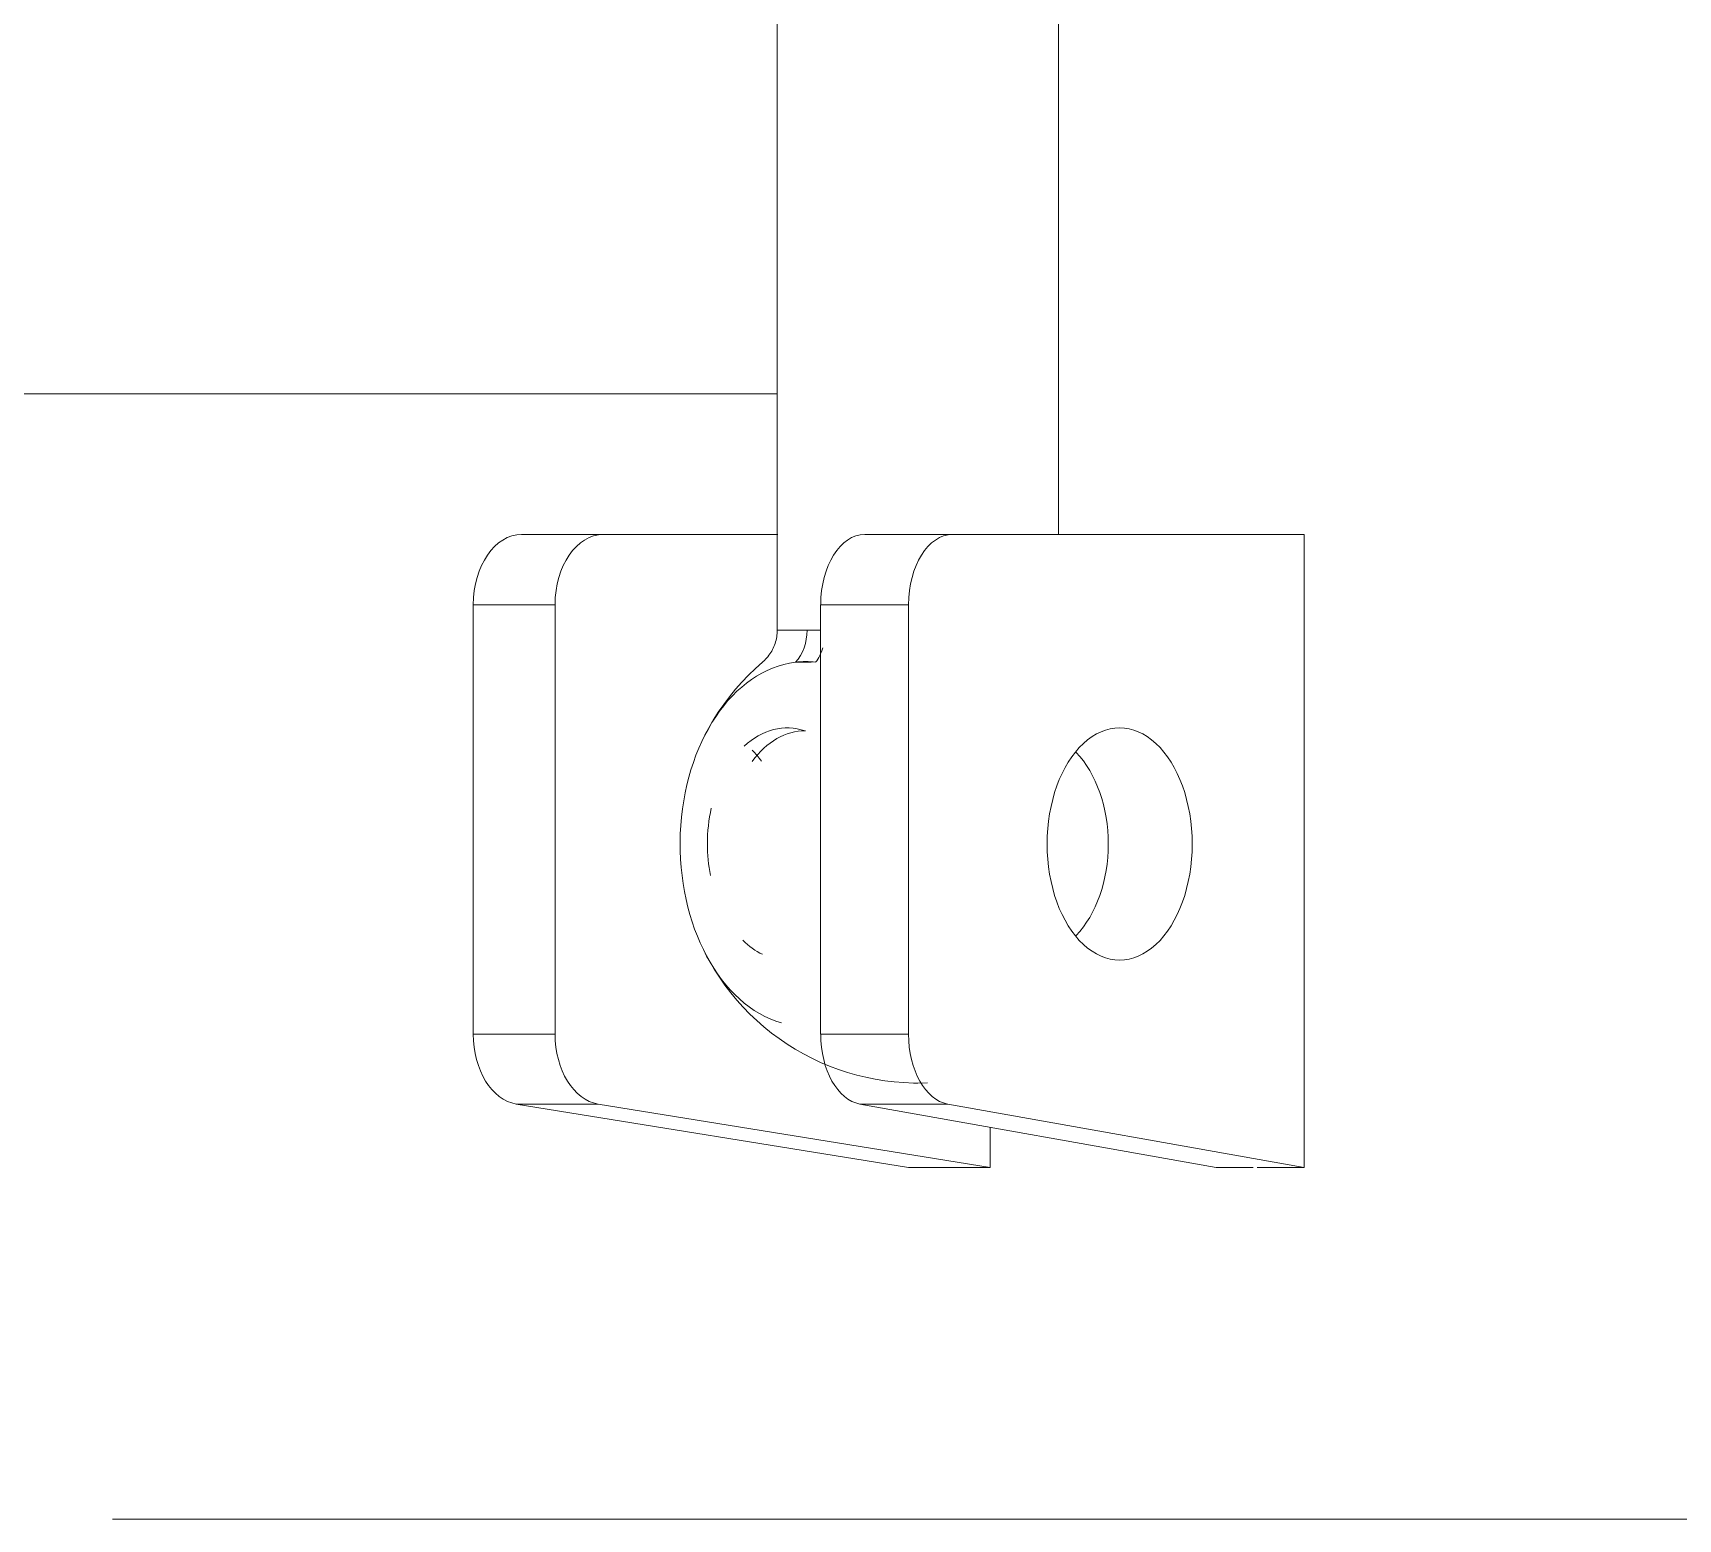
# Model space of a CAD drawing. Extents: x -181672 to 290600, y -29000 to 395522.
# Drawn here: x -95724 to -95607.1, y 36265.1 to 36370.8 of the extents above; entities that cross this region are included whole.
import ezdxf

# ---------------------------------------------------------------- set-up
doc = ezdxf.new("R2010")
doc.units = 0
doc.header["$LTSCALE"] = 10
doc.layers.add('XFM7P20PCW$0$M-EQPM-2', color=252, linetype='Continuous', lineweight=9)
doc.layers.add('XFM7P20PCW$0$M-EQPM-3', color=252, linetype='Continuous', lineweight=9)

# ---------------------------------------------------------------- blocks, each defined once
blk = doc.blocks.new('XFM7P20PCW$0$A$C33a3deab')
at = {"layer": 'XFM7P20PCW$0$M-EQPM-2'}
for p, q in [((796.18, 1472.92), (870.13, 1472.92)), ((870.13, 1472.92), (796.18, 1472.92)), ((796.18, 1472.92), (870.13, 1472.92)), ((870.13, 1472.92), (796.18, 1472.92)), ((758.72, 1417.92), (758.72, 1462.92)), ((758.72, 1462.92), (762.06, 1462.92)), ((758.72, 1462.92), (783.71, 1462.92)), ((762.35, 1462.92), (764.96, 1462.92)), ((789.95, 1462.92), (764.96, 1462.92)), ((789.95, 1462.92), (783.71, 1462.92)), ((783.71, 1462.92), (789.95, 1462.92)), ((796.13, 1462.92), (808.52, 1462.92)), ((814.33, 1462.92), (796.13, 1462.92)), ((814.33, 1462.92), (808.52, 1462.92)), ((808.52, 1462.92), (814.33, 1462.92)), ((793.08, 1457.92), (786.83, 1457.92)), ((786.83, 1457.92), (786.83, 1427.4)), ((793.08, 1427.4), (793.08, 1457.92)), ((817.77, 1457.92), (811.96, 1457.92)), ((811.96, 1457.92), (811.96, 1427.4)), ((817.77, 1427.4), (817.77, 1457.92)), ((786.83, 1427.4), (793.08, 1427.4)), ((811.96, 1427.4), (817.77, 1427.4)), ((784.05, 1422.43), (758.72, 1417.92)), ((764.96, 1417.92), (790.3, 1422.43)), ((808.9, 1422.43), (781.03, 1417.92)), ((790.3, 1422.43), (784.05, 1422.43)), ((786.84, 1417.92), (814.71, 1422.43)), ((814.71, 1422.43), (808.9, 1422.43)), ((781.03, 1417.92), (781.03, 1420.78)), ((762.06, 1417.92), (758.72, 1417.92)), ((764.96, 1417.92), (762.35, 1417.92)), ((786.84, 1417.92), (781.03, 1417.92)), ((843.4, 1392.92), (490, 1392.92)), ((490, 1392.92), (818.58, 1392.92)), ((818.58, 1392.92), (490, 1392.92)), ((558.32, 1392.92), (842.58, 1392.92))]:
    blk.add_line(p, q, dxfattribs=at)
at = {"layer": 'XFM7P20PCW$0$M-EQPM-2', "extrusion": (0, 0, -1)}
for centre, major_axis, ratio, start_param, end_param in [((783.71, 1457.92), (0, 5), 0.624756, 0, 1.570796), ((789.95, 1457.92), (0, 5), 0.624756, 0, 1.570796), ((808.52, 1457.92), (0, 5), 0.687269, 0, 1.570796), ((814.33, 1457.92), (0, 5), 0.687269, 0, 1.570796), ((771.83, 1440.92), (0, 8.25), 0.624756, 4.712389, 7.853982), ((795.46, 1440.92), (0, 8.25), 0.687269, 6.056456, 6.853884), ((801.27, 1440.92), (0, 8.25), 0.687269, 5.505004, 5.654867), ((795.46, 1440.92), (0, 8.25), 0.687269, 1.256637, 1.570796), ((771.83, 1440.92), (0, 8.25), 0.624756, 1.570796, 4.712389), ((795.46, 1440.92), (0, 8.25), 0.687269, 1.570796, 1.844723), ((795.46, 1440.92), (0, 8.25), 0.687269, 2.550612, 2.827433), ((783.71, 1427.4), (0, 5), 0.624756, 1.570796, 3.030935), ((789.95, 1427.4), (0, 5), 0.624756, 1.570796, 3.030935), ((808.52, 1427.4), (0, 5), 0.687269, 1.570796, 3.030935), ((814.33, 1427.4), (0, 5), 0.687269, 1.570796, 3.030935)]:
    blk.add_ellipse(centre, major_axis=major_axis, ratio=ratio, start_param=start_param, end_param=end_param, dxfattribs=at)
at = {"layer": 'XFM7P20PCW$0$M-EQPM-3'}
for p, q in [((796.17, 1456.12), (796.17, 1546.92)), ((776.17, 1505.03), (776.17, 1462.92)), ((793.08, 1456.12), (796.17, 1456.12)), ((795.31, 1456.12), (794.05, 1456.12)), ((794.88, 1453.84), (793.76, 1453.84)), ((786.17, 1423.92), (785.49, 1423.94))]:
    blk.add_line(p, q, dxfattribs=at)
at = {"layer": 'XFM7P20PCW$0$M-EQPM-3', "flags": 128}
for points in [[(796.17, 1456.12), (796.17, 1456), (796.17, 1455.88), (796.19, 1455.76), (796.2, 1455.64), (796.23, 1455.52), (796.25, 1455.41), (796.28, 1455.29), (796.32, 1455.18), (796.36, 1455.06), (796.4, 1454.95), (796.45, 1454.84), (796.5, 1454.74), (796.56, 1454.63), (796.62, 1454.53), (796.69, 1454.43), (796.76, 1454.33), (796.83, 1454.23), (796.91, 1454.14), (796.99, 1454.05), (797.08, 1453.97), (797.16, 1453.89), (797.22, 1453.84)], [(797.22, 1453.84), (797.72, 1453.39), (798.21, 1452.92), (798.68, 1452.42), (799.13, 1451.92), (799.56, 1451.39), (799.97, 1450.84), (800.36, 1450.28), (800.72, 1449.71), (801.06, 1449.12), (801.31, 1448.65)], [(801.31, 1433.2), (800.99, 1432.6), (800.64, 1432.01), (800.28, 1431.44), (799.89, 1430.88), (799.47, 1430.34), (799.04, 1429.82), (798.59, 1429.31), (798.11, 1428.83), (797.62, 1428.36), (797.11, 1427.91), (796.58, 1427.48), (796.03, 1427.08), (795.47, 1426.69), (794.89, 1426.33), (794.3, 1426), (793.7, 1425.68), (793.09, 1425.39), (792.46, 1425.13), (791.82, 1424.89), (791.18, 1424.68), (790.52, 1424.49), (789.86, 1424.33), (789.2, 1424.19), (788.52, 1424.09), (787.85, 1424.01), (787.17, 1423.95), (786.49, 1423.92), (786.17, 1423.92)]]:
    blk.add_lwpolyline(points, dxfattribs=at)
at = {"layer": 'XFM7P20PCW$0$M-EQPM-3', "extrusion": (0, 0, -1)}
for centre, major_axis, ratio, start_param, end_param in [((796.41, 1456.12), (0, 3), 0.788423, 3.849177, 4.712389), ((794.72, 1456.12), (0, 3), 0.65781, 3.849177, 4.280783), ((794.16, 1440.92), (0, 12.96), 0.687269, 0.081098, 2.950312), ((794.16, 1440.92), (0, 8.05), 0.687269, 0, 0.753362), ((778.17, 1440.92), (0, 8.05), 0.687269, 3.769911, 5.654867)]:
    blk.add_ellipse(centre, major_axis=major_axis, ratio=ratio, start_param=start_param, end_param=end_param, dxfattribs=at)
at = {"layer": 'XFM7P20PCW$0$M-EQPM-3'}
blk.add_open_spline([(793.43, 1453.84), (793.67, 1453.87), (794.15, 1453.9), (794.64, 1453.87), (794.88, 1453.84)], degree=3, dxfattribs=at)
blk = doc.blocks.new('XFM7P20PCW')
at = {"xscale": -1}
blk.add_blockref('XFM7P20PCW$0$A$C33a3deab', (-94874.94861, 34872.20887), dxfattribs=at)

msp = doc.modelspace()

# ---------------------------------------------------------------- block references
msp.add_blockref('XFM7P20PCW', (0, 0))

doc.saveas('drawing.dxf')
